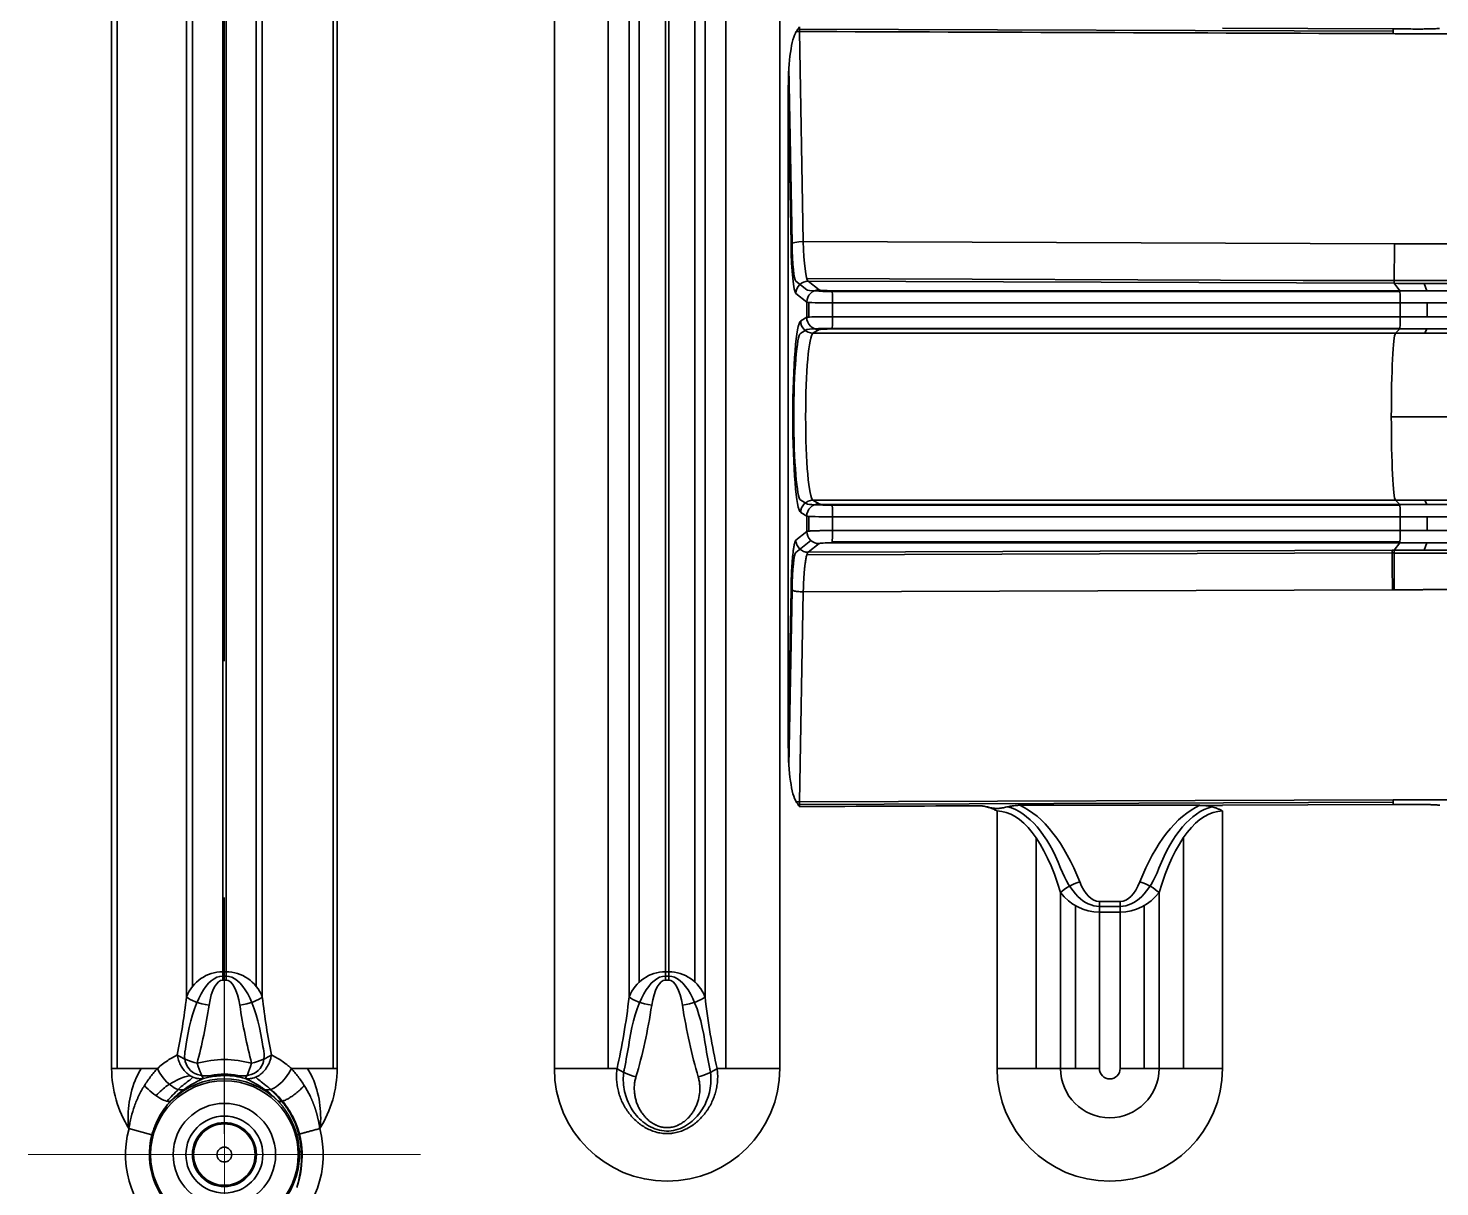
# Model space of a CAD drawing. Header units: millimetres. Extents: x -65 to 964, y 107 to 564.
# Drawn here: x 162.3 to 220, y 317.1 to 364.4 of the extents above; entities that cross this region are included whole.
import ezdxf

# ---------------------------------------------------------------- set-up
doc = ezdxf.new("R2010")
doc.units = ezdxf.units.MM
doc.linetypes.add('CENTER', pattern=[50.8, 31.75, -6.35, 6.35, -6.35])
doc.layers.add('1', color=7, linetype='Continuous', true_color=0xffffff)
doc.layers.add('10', color=7, linetype='Continuous', true_color=0xffffff)

msp = doc.modelspace()

# ---------------------------------------------------------------- linework, layer by layer
at = {"layer": '1', "color": 1, "linetype": 'CENTER', "ltscale": 1.52}
msp.add_line((170.301, 184.131), (170.301, 564.131), dxfattribs=at)
at = {"layer": '1', "color": 1, "linetype": 'CENTER', "lineweight": 18}
for p, q in [((170.301, 310.391), (170.301, 326.421)), ((162.286, 318.406), (178.316, 318.406))]:
    msp.add_line(p, q, dxfattribs=at)
at = {"layer": '10', "color": 7, "linetype": 'Continuous', "lineweight": 35}
for p, q in [((183.785, 402.797), (183.785, 321.924)), ((192.997, 321.924), (192.997, 402.797)), ((185.987, 321.924), (185.987, 400.562)), ((190.794, 400.562), (190.794, 321.924)), ((186.842, 324.856), (186.842, 397.378)), ((187.256, 325.457), (187.256, 396.93)), ((189.526, 396.93), (189.526, 325.457)), ((189.94, 397.378), (189.94, 324.856)), ((188.324, 396.615), (188.324, 325.879)), ((188.458, 325.879), (188.458, 396.615)), ((165.695, 321.924), (165.695, 387.247)), ((165.916, 387.097), (165.916, 321.924)), ((174.743, 387.135), (174.743, 321.924)), ((174.907, 387.247), (174.907, 321.924)), ((168.752, 379.458), (168.752, 324.856)), ((168.997, 379.438), (168.997, 325.276)), ((170.234, 325.879), (170.234, 379.395)), ((170.368, 379.395), (170.368, 325.879)), ((171.604, 325.276), (171.604, 379.438)), ((171.85, 379.458), (171.85, 324.856)), ((218.06, 364.306), (193.803, 364.395)), ((193.808, 364.298), (193.956, 355.714)), ((218.06, 364.404), (211.087, 364.429)), ((218.06, 364.404), (218.059, 364.21)), ((193.372, 362.837), (193.495, 355.648)), ((193.455, 355.617), (193.345, 362.014)), ((193.345, 335.098), (193.345, 362.014)), ((218.109, 355.625), (193.956, 355.714)), ((218.109, 355.625), (218.103, 354.008)), ((214.385, 354.129), (194.101, 354.203)), ((193.655, 354.097), (194.097, 353.743)), ((194.097, 353.241), (193.655, 353.595)), ((194.158, 354.096), (194.599, 353.742)), ((218.103, 354.008), (194.158, 354.096)), ((218.328, 353.708), (195.126, 353.708)), ((195.134, 353.675), (218.335, 353.675)), ((220.457, 354.13), (214.385, 354.129)), ((218.103, 354.008), (218.328, 353.708)), ((220.551, 353.708), (218.328, 353.708)), ((219.438, 353.708), (219.327, 354.005)), ((194.097, 353.241), (194.097, 352.619)), ((194.182, 352.628), (194.182, 353.229)), ((195.151, 352.645), (195.151, 353.207)), ((195.151, 353.207), (218.352, 353.207)), ((218.352, 353.207), (218.352, 352.645)), ((218.352, 353.207), (220.551, 353.207)), ((219.451, 352.645), (219.451, 353.207)), ((193.85, 352.471), (194.097, 352.619)), ((218.352, 352.645), (195.151, 352.645)), ((220.551, 352.645), (218.352, 352.645)), ((194.097, 352.117), (193.851, 351.969)), ((194.599, 352.117), (194.352, 351.969)), ((218.153, 351.969), (194.352, 351.969)), ((195.126, 352.143), (218.327, 352.143)), ((218.334, 352.168), (195.133, 352.168)), ((218.327, 352.143), (218.153, 351.969)), ((220.551, 351.969), (218.153, 351.969)), ((218.327, 352.143), (220.551, 352.143)), ((219.438, 352.143), (219.351, 351.969)), ((220.551, 348.556), (217.984, 348.556)), ((193.851, 345.144), (194.097, 344.996)), ((194.352, 345.144), (194.599, 344.995)), ((194.352, 345.144), (218.153, 345.144)), ((218.327, 344.97), (195.126, 344.97)), ((195.133, 344.945), (218.334, 344.945)), ((218.153, 345.144), (218.327, 344.97)), ((218.153, 345.144), (220.551, 345.144)), ((220.551, 344.97), (218.327, 344.97)), ((219.438, 344.97), (219.351, 345.144)), ((194.097, 344.494), (193.85, 344.642)), ((194.097, 344.494), (194.097, 343.872)), ((194.182, 343.884), (194.182, 344.485)), ((195.151, 343.906), (195.151, 344.468)), ((195.151, 344.468), (218.352, 344.468)), ((218.352, 344.468), (218.352, 343.906)), ((218.352, 344.468), (220.551, 344.468)), ((219.451, 343.906), (219.451, 344.468)), ((193.655, 343.518), (194.097, 343.872)), ((218.352, 343.906), (195.151, 343.906)), ((220.551, 343.906), (218.352, 343.906)), ((194.262, 343.502), (193.655, 343.015)), ((194.599, 343.371), (194.158, 343.017)), ((195.126, 343.405), (218.328, 343.405)), ((218.335, 343.438), (195.134, 343.438)), ((218.328, 343.405), (218.103, 343.104)), ((218.328, 343.405), (220.551, 343.405)), ((219.327, 343.108), (219.438, 343.405)), ((194.101, 342.909), (218.023, 342.997)), ((194.158, 343.017), (218.023, 343.104)), ((218.103, 343.104), (218.023, 343.104)), ((218.023, 342.997), (218.103, 342.997)), ((218.119, 342.984), (220.551, 342.983)), ((193.345, 335.098), (193.455, 341.496)), ((193.495, 341.465), (193.372, 334.276)), ((193.956, 341.399), (218.027, 341.487)), ((193.956, 341.399), (193.808, 332.814)), ((193.803, 332.718), (218.06, 332.807)), ((218.059, 332.903), (193.808, 332.814)), ((218.059, 332.903), (218.06, 332.706)), ((201.875, 321.924), (201.875, 332.447)), ((210.158, 332.677), (211.087, 332.677)), ((211.087, 332.447), (211.087, 321.924)), ((211.088, 332.684), (218.06, 332.709)), ((203.473, 321.924), (203.473, 331.351)), ((209.489, 331.351), (209.489, 321.924)), ((204.468, 321.924), (204.468, 329.111)), ((208.493, 329.111), (208.493, 321.924)), ((205.078, 328.577), (205.078, 321.924)), ((206.056, 328.754), (206.056, 328.315)), ((206.056, 328.754), (206.905, 328.754)), ((206.905, 328.546), (206.056, 328.546)), ((206.905, 328.315), (206.056, 328.315)), ((206.056, 328.315), (206.056, 321.924)), ((206.905, 328.754), (206.905, 328.315)), ((206.905, 321.924), (206.905, 328.315)), ((207.883, 321.924), (207.883, 328.577)), ((170.234, 325.879), (170.234, 325.537)), ((170.234, 325.879), (170.368, 325.879)), ((170.234, 325.702), (170.368, 325.702)), ((170.368, 325.537), (170.234, 325.537)), ((170.368, 325.879), (170.368, 325.537)), ((188.324, 325.879), (188.324, 325.537)), ((188.324, 325.879), (188.458, 325.879)), ((188.324, 325.702), (188.458, 325.702)), ((188.458, 325.537), (188.324, 325.537)), ((188.458, 325.879), (188.458, 325.537)), ((167.563, 321.924), (165.695, 321.924)), ((174.907, 321.924), (173.038, 321.924)), ((186.347, 321.924), (183.785, 321.924)), ((192.997, 321.924), (190.435, 321.924)), ((204.468, 321.924), (201.875, 321.924)), ((204.468, 321.924), (206.056, 321.924)), ((208.493, 321.924), (206.905, 321.924)), ((211.087, 321.924), (208.493, 321.924)), ((167.342, 319.214), (166.403, 319.47))]:
    msp.add_line(p, q, dxfattribs=at)
for radius in [3.015, 2.094, 1.572, 1.306, 1.256, 0.303]:
    msp.add_circle((170.301, 318.406), radius, dxfattribs=at)
for centre, radius, start, end in [((170.301, 321.924), 4.606, 180.00018, 212.19649), ((170.301, 321.924), 4.606, 327.80351, 359.99997), ((188.391, 321.924), 4.606, 180, 0), ((206.481, 321.924), 4.606, 180, 0), ((206.481, 321.924), 2.012, 180, 0), ((206.481, 321.924), 0.425, 180, 0), ((170.301, 318.406), 3.095, 45.10091, 134.89909), ((170.301, 318.406), 4.04, 164.74252, 15.25748), ((170.301, 318.406), 3.067, 164.74252, 15.25747)]:
    msp.add_arc(centre, radius, start, end, dxfattribs=at)
for centre, major_axis, ratio, start_param, end_param in [((193.849, 361.792), (-0.045, 2.603), 0.19303, 0.277875, 1.481853), ((193.808, 364.201), (0.502, 0.009), 0.19303, 1.566767, 1.848672), ((193.955, 355.617), (-0.502, -0.009), 0.19303, 4.708359, 6.194242), ((193.671, 356.101), (0, 2.513), 0.087488, 1.764764, 3.071553), ((193.667, 356.103), (0, 2.01), 0.087488, 1.799015, 3.074612), ((194.171, 356.101), (-0.002, 2.01), 0.109359, 1.76458, 3.071369), ((194.156, 353.595), (0.314, 0.392), 0.993771, 0.675244, 2.243606), ((195.098, 353.745), (-1.005, 0.004), 0.06983, 0.092684, 1.606679), ((194.598, 353.241), (-0.314, -0.392), 0.993771, 3.816836, 5.385198), ((195.1, 353.743), (-0.502, 0.002), 0.06983, 0.087523, 1.623413), ((195.124, 353.207), (0, 0.503), 0.052336, 4.712389, 6.213372), ((218.326, 353.207), (0, -0.503), 0.052336, 1.570796, 3.071779), ((195.098, 353.242), (-1.005, 0.002), 0.034915, 0.08733, 1.62322), ((193.868, 348.556), (0, 3.92), 0.087209, 0.05236, 3.089233), ((194.35, 352.471), (-0.259, 0.431), 0.994831, 1.031967, 2.600937), ((195.098, 352.618), (1.005, 0.001), 0.026168, 1.518401, 3.05429), ((194.598, 352.619), (0.259, -0.431), 0.994831, 4.17356, 5.74253), ((195.124, 352.645), (0, 0.502), 0.052336, 3.193953, 4.712389), ((218.326, 352.645), (0, -0.502), 0.052336, 0.05236, 1.570796), ((193.866, 348.556), (0, 3.417), 0.087209, 0.050076, 3.091516), ((194.368, 348.556), (0, 3.417), 0.092337, 0.05236, 3.089233), ((195.098, 352.115), (1.005, 0.003), 0.052336, 1.536224, 3.048819), ((195.1, 352.116), (0.502, 0.001), 0.052336, 1.518293, 3.054182), ((218.163, 348.556), (0, 3.417), 0.052336, 0.05236, 3.089233), ((194.35, 344.642), (0.259, 0.431), 0.994831, 0.540656, 2.109626), ((194.598, 344.494), (-0.259, -0.431), 0.994831, 3.682248, 5.251218), ((195.098, 344.998), (-1.005, 0.003), 0.052336, 0.092774, 1.605369), ((195.1, 344.996), (-0.502, 0.001), 0.052336, 0.08741, 1.6233), ((195.124, 344.468), (0, 0.502), 0.052336, 4.712389, 6.230825), ((218.326, 344.468), (0, -0.502), 0.052336, 1.570796, 3.089233), ((195.098, 344.495), (-1.005, 0.001), 0.026168, 0.087302, 1.623192), ((194.598, 343.872), (0.314, -0.392), 0.993771, 4.03958, 5.607942), ((218.326, 343.906), (0, -0.503), 0.052336, 0.069813, 1.570796), ((193.667, 341.01), (0, 2.01), 0.087488, 0.066981, 1.342572), ((218.03, 341.099), (0.007, -2.01), 0.000636, 3.211138, 4.518099), ((218.11, 341.099), (0.007, -2.01), 0.000636, 3.21157, 4.518101), ((193.849, 335.321), (0.045, 2.603), 0.19303, 1.65974, 2.863719), ((193.808, 332.911), (-0.502, 0.009), 0.19303, 1.292922, 1.574826), ((201.875, 323.596), (0, 8.85), 0.37474, 5.385112, 6.283185), ((201.875, 325.878), (0, 6.8), 0.487733, 5.38361, 6.151982), ((772.46, 334.738), (626.442, 1.852), 0.001442, 3.570656, 3.598061), ((201.875, 324.035), (0, 8.85), 0.487733, 5.385112, 6.066544), ((211.087, 324.035), (0, 8.85), 0.487733, 0.216968, 0.898073), ((211.087, 325.878), (0, 6.8), 0.487733, 0.132278, 0.900066), ((211.087, 323.596), (0, 8.85), 0.37474, 0, 0.898073), ((206.056, 332.708), (0, 4.162), 0.487733, 2.245974, 3.141593), ((206.905, 332.708), (0, 4.162), 0.487733, 3.141593, 4.036411), ((205.251, 329.111), (0.932, 0.362), 0.413857, 1.411347, 2.387692), ((206.056, 330.865), (0, 2.112), 0.487733, 2.243519, 3.141593), ((206.905, 330.865), (0, 2.112), 0.487733, 3.141593, 4.039666), ((207.711, 329.111), (-0.932, 0.362), 0.413857, 3.895494, 4.871838), ((206.056, 330.427), (0, 2.112), 0.961259, 2.243519, 3.141593), ((206.905, 330.427), (0, 2.112), 0.961259, 3.141593, 4.039666), ((170.234, 324.208), (0, 1.67), 0.962605, 0, 1.172601), ((170.234, 321.284), (0, 4.418), 0.36397, 0, 1.169303), ((170.234, 323.866), (0, 1.67), 0.36397, 0, 1.172601), ((170.368, 324.208), (0, 1.67), 0.962605, 5.110584, 6.283185), ((170.368, 321.284), (0, 4.418), 0.36397, 5.113846, 6.283185), ((170.368, 323.866), (0, 1.67), 0.36397, 5.110584, 6.283185), ((188.324, 324.208), (0, 1.67), 0.962605, 0, 1.172601), ((188.324, 321.284), (0, 4.418), 0.36397, 0, 1.169303), ((188.324, 323.866), (0, 1.67), 0.36397, 0, 1.172601), ((188.458, 324.208), (0, 1.67), 0.962605, 5.110584, 6.283185), ((188.458, 321.284), (0, 4.418), 0.36397, 5.113846, 6.283185), ((188.458, 323.866), (0, 1.67), 0.36397, 5.110584, 6.283185), ((165.695, 329.455), (0, 11.859), 0.27965, 4.083817, 4.314194), ((169.673, 324.856), (-0.988, 0.151), 0.338534, 0.424744, 1.622583), ((170.928, 324.856), (0.988, 0.151), 0.338534, 4.660602, 5.858442), ((174.907, 329.455), (0, 11.859), 0.27965, 1.968991, 2.199368), ((183.785, 329.455), (0, 11.859), 0.27965, 4.024389, 4.314194), ((187.763, 324.856), (0.988, -0.151), 0.338534, 3.566336, 4.764176), ((189.018, 324.856), (0.988, 0.151), 0.338534, 4.660602, 5.858442), ((192.997, 329.455), (0, 11.859), 0.27965, 1.968991, 2.258796), ((165.695, 329.113), (0, 11.859), 0.36397, 4.083817, 4.314194), ((174.907, 329.113), (0, 11.859), 0.36397, 1.968991, 2.199368), ((183.785, 329.113), (0, 11.859), 0.36397, 4.024389, 4.314194), ((192.997, 329.113), (0, 11.859), 0.36397, 1.968991, 2.258796), ((165.695, 326.531), (0, 9.112), 0.36397, 4.269627, 4.315793), ((174.907, 326.531), (0, 9.112), 0.36397, 1.96741, 2.013499), ((183.785, 326.531), (0, 9.112), 0.36397, 4.180881, 4.315793), ((192.997, 326.531), (0, 9.112), 0.36397, 1.96741, 2.10187), ((169.186, 322.481), (0.967, -0.256), 0.331915, 3.814583, 4.799983), ((171.415, 322.481), (-0.967, -0.256), 0.331915, 1.483203, 2.468602), ((168.13, 321.924), (0.569, -0.828), 0.490008, 4.387522, 6.183036), ((170.301, 318.195), (0, 4.093), 0.999493, 6.008748, 6.557623), ((169.192, 322.477), (-0.271, 0.963), 0.098207, 1.906262, 3.053901), ((171.409, 322.477), (0.271, 0.963), 0.098207, 3.229284, 4.376924), ((172.472, 321.924), (-0.569, -0.828), 0.490008, 0.100149, 1.895663), ((187.119, 321.924), (0.958, -0.287), 0.329256, 3.879162, 4.810578), ((189.662, 321.924), (-0.958, -0.287), 0.329256, 1.472608, 2.404023), ((170.301, 318.508), (0, 3.182), 0.999493, 6.110121, 6.456415), ((167.409, 321.308), (0.73, -0.69), 0.321965, 4.493972, 6.190997)]:
    msp.add_ellipse(centre, major_axis=major_axis, ratio=ratio, start_param=start_param, end_param=end_param, dxfattribs=at)
for points, knots in [([(193.8, 364.485), (193.8, 364.485), (193.8, 364.485), (193.792, 364.474), (193.757, 364.424), (193.713, 364.36), (193.683, 364.315), (193.668, 364.292)], [0, 0, 0, 0, 0.000002, 0.000002, 0.333334, 0.666667, 1, 1, 1, 1]), ([(193.8, 364.485), (193.8, 364.481), (193.8, 364.472), (193.801, 364.458), (193.801, 364.443), (193.802, 364.427), (193.802, 364.41), (193.804, 364.387), (193.805, 364.362), (193.806, 364.336), (193.807, 364.315), (193.808, 364.304), (193.808, 364.298)], [0, 0, 0, 0, 0.067418, 0.141179, 0.221293, 0.307766, 0.400604, 0.499812, 0.667596, 0.806887, 0.917686, 1, 1, 1, 1]), ([(219.959, 364.42), (219.921, 364.419), (219.848, 364.416), (219.745, 364.412), (219.652, 364.409), (219.57, 364.406), (219.444, 364.402), (219.263, 364.4), (219.075, 364.399), (218.912, 364.4), (218.792, 364.401), (218.663, 364.402), (218.502, 364.403), (218.332, 364.403), (218.171, 364.404), (218.09, 364.404), (218.06, 364.404)], [0, 0, 0, 0, 0.060232, 0.114801, 0.163707, 0.206952, 0.244534, 0.361756, 0.493311, 0.541869, 0.619088, 0.68325, 0.74547, 0.872412, 0.952377, 1, 1, 1, 1]), ([(195.151, 343.906), (195.145, 343.906), (195.135, 343.906), (195.119, 343.906), (195.103, 343.906), (195.087, 343.906), (195.071, 343.906), (195.054, 343.906), (195.038, 343.906), (195.022, 343.906), (195.006, 343.906), (194.99, 343.906), (194.974, 343.906), (194.957, 343.906), (194.941, 343.905), (194.925, 343.905), (194.909, 343.905), (194.892, 343.905), (194.876, 343.905), (194.86, 343.905), (194.844, 343.905), (194.828, 343.904), (194.812, 343.904), (194.796, 343.904), (194.78, 343.904), (194.764, 343.904), (194.748, 343.903), (194.732, 343.903), (194.717, 343.903), (194.701, 343.903), (194.686, 343.902), (194.67, 343.902), (194.655, 343.902), (194.64, 343.901), (194.624, 343.901), (194.609, 343.901), (194.594, 343.901), (194.579, 343.9), (194.565, 343.9), (194.55, 343.899), (194.536, 343.899), (194.521, 343.899), (194.507, 343.898), (194.493, 343.898), (194.479, 343.898), (194.466, 343.897), (194.452, 343.897), (194.439, 343.896), (194.426, 343.896), (194.413, 343.895), (194.4, 343.895), (194.387, 343.895), (194.374, 343.894), (194.361, 343.894), (194.347, 343.893), (194.334, 343.893), (194.321, 343.892), (194.308, 343.891), (194.296, 343.891), (194.283, 343.89), (194.27, 343.89), (194.258, 343.889), (194.246, 343.888), (194.234, 343.887), (194.222, 343.887), (194.211, 343.886), (194.2, 343.885), (194.189, 343.884), (194.178, 343.884), (194.169, 343.883), (194.159, 343.882), (194.15, 343.881), (194.142, 343.88), (194.134, 343.879), (194.126, 343.878), (194.12, 343.877), (194.114, 343.876), (194.108, 343.875), (194.104, 343.874), (194.1, 343.873), (194.098, 343.873), (194.097, 343.872)], [0, 0, 0, 0, 0.010339, 0.020701, 0.031087, 0.041497, 0.05193, 0.062387, 0.072868, 0.083372, 0.0939, 0.104451, 0.115027, 0.125626, 0.136249, 0.146895, 0.157565, 0.168259, 0.178976, 0.189717, 0.200481, 0.211269, 0.22208, 0.232915, 0.243773, 0.254655, 0.265561, 0.27649, 0.287443, 0.298419, 0.309419, 0.320442, 0.331489, 0.342559, 0.353653, 0.36477, 0.375911, 0.387074, 0.398262, 0.409472, 0.420707, 0.431964, 0.443245, 0.45455, 0.465878, 0.47723, 0.488605, 0.500003, 0.511116, 0.522482, 0.5341, 0.545971, 0.558094, 0.570469, 0.583098, 0.595978, 0.609111, 0.622496, 0.636133, 0.650023, 0.664165, 0.67856, 0.693206, 0.708105, 0.723256, 0.73866, 0.754315, 0.770223, 0.786383, 0.802796, 0.819461, 0.836378, 0.853548, 0.87097, 0.888645, 0.906572, 0.924752, 0.943185, 0.96187, 0.980808, 1, 1, 1, 1]), ([(193.655, 343.518), (193.655, 343.517), (193.653, 343.516), (193.651, 343.514), (193.649, 343.512), (193.646, 343.509), (193.644, 343.506), (193.642, 343.503), (193.64, 343.499), (193.637, 343.495), (193.635, 343.491), (193.633, 343.487), (193.631, 343.483), (193.629, 343.478), (193.626, 343.473), (193.624, 343.468), (193.622, 343.462), (193.62, 343.457), (193.618, 343.451), (193.615, 343.443), (193.61, 343.429), (193.603, 343.403), (193.591, 343.356), (193.579, 343.297), (193.568, 343.232), (193.558, 343.169), (193.547, 343.092), (193.536, 342.999), (193.525, 342.9), (193.513, 342.764), (193.502, 342.633), (193.493, 342.5), (193.488, 342.413), (193.483, 342.33), (193.478, 342.219), (193.471, 342.082), (193.466, 341.928), (193.463, 341.831), (193.461, 341.788)], [0, 0, 0, 0, 0.008637, 0.017274, 0.025911, 0.034548, 0.043186, 0.051824, 0.060462, 0.069101, 0.07774, 0.086379, 0.095019, 0.103659, 0.1123, 0.120942, 0.129584, 0.138226, 0.146869, 0.155513, 0.169177, 0.199772, 0.247294, 0.311742, 0.349783, 0.393051, 0.441547, 0.495275, 0.554245, 0.598386, 0.694139, 0.731838, 0.767251, 0.800379, 0.831226, 0.897433, 0.954432, 1, 1, 1, 1]), ([(193.655, 343.518), (193.655, 343.485), (193.659, 343.453), (193.672, 343.388), (193.682, 343.357), (193.707, 343.296), (193.723, 343.267), (193.759, 343.213), (193.78, 343.187), (193.827, 343.141), (193.852, 343.12), (193.907, 343.083), (193.936, 343.068), (193.997, 343.043), (194.028, 343.033), (194.092, 343.02), (194.125, 343.017), (194.158, 343.017)], [0, 0, 0, 0, 0.125, 0.125, 0.25, 0.25, 0.375, 0.375, 0.5, 0.5, 0.625, 0.625, 0.75, 0.75, 0.875, 0.875, 1, 1, 1, 1]), ([(194.158, 343.017), (194.157, 343.016), (194.155, 343.015), (194.153, 343.013), (194.151, 343.012), (194.149, 343.009), (194.147, 343.007), (194.144, 343.005), (194.142, 343.002), (194.14, 342.999), (194.138, 342.996), (194.136, 342.993), (194.134, 342.99), (194.132, 342.987), (194.13, 342.983), (194.128, 342.98), (194.126, 342.976), (194.125, 342.972), (194.123, 342.968), (194.121, 342.964), (194.119, 342.96), (194.117, 342.956), (194.116, 342.952), (194.114, 342.948), (194.112, 342.944), (194.111, 342.939), (194.109, 342.935), (194.108, 342.93), (194.106, 342.926), (194.104, 342.921), (194.103, 342.917), (194.101, 342.912), (194.1, 342.908), (194.099, 342.903), (194.097, 342.898), (194.096, 342.894), (194.094, 342.889), (194.093, 342.884), (194.092, 342.88), (194.091, 342.875), (194.089, 342.871), (194.083, 342.845), (194.071, 342.795), (194.055, 342.71), (194.04, 342.619), (194.03, 342.543), (194.023, 342.487), (194.019, 342.454), (194.016, 342.42), (194.012, 342.386), (194.008, 342.35), (194.005, 342.315), (194.002, 342.279), (193.999, 342.242), (193.995, 342.205), (193.992, 342.167), (193.99, 342.129), (193.987, 342.09), (193.984, 342.051), (193.982, 342.012), (193.979, 341.972), (193.977, 341.932), (193.975, 341.892), (193.972, 341.852), (193.97, 341.811), (193.968, 341.771), (193.967, 341.73), (193.965, 341.689), (193.963, 341.647), (193.962, 341.606), (193.96, 341.565), (193.959, 341.523), (193.958, 341.482), (193.957, 341.44), (193.956, 341.413), (193.956, 341.399)], [0, 0, 0, 0, 0.007958, 0.015828, 0.023611, 0.031306, 0.038914, 0.046434, 0.053867, 0.061212, 0.06847, 0.07564, 0.082723, 0.089718, 0.096625, 0.103446, 0.110178, 0.116823, 0.123381, 0.129851, 0.136233, 0.142528, 0.148736, 0.154856, 0.160888, 0.166833, 0.17269, 0.17846, 0.184143, 0.189738, 0.195245, 0.200665, 0.205997, 0.211242, 0.216399, 0.221469, 0.226451, 0.231346, 0.236153, 0.240873, 0.245505, 0.25005, 0.317196, 0.381253, 0.44222, 0.5001, 0.518546, 0.536904, 0.555176, 0.573361, 0.591459, 0.609471, 0.627396, 0.645235, 0.662987, 0.680653, 0.698233, 0.715726, 0.733134, 0.750455, 0.76769, 0.78484, 0.801904, 0.818882, 0.835774, 0.85258, 0.869301, 0.885937, 0.902487, 0.918952, 0.935332, 0.951626, 0.967836, 0.98396, 1, 1, 1, 1]), ([(193.461, 341.788), (193.461, 341.786), (193.46, 341.747), (193.459, 341.681), (193.457, 341.596), (193.456, 341.537), (193.455, 341.507), (193.455, 341.496)], [0, 0, 0, 0, 0.021915, 0.403368, 0.693568, 0.892464, 1, 1, 1, 1]), ([(193.455, 341.496), (193.456, 341.494), (193.461, 341.485), (193.475, 341.475), (193.491, 341.467), (193.492, 341.466)], [0, 0, 0, 0, 0.17004, 0.901862, 1, 1, 1, 1]), ([(193.492, 341.466), (193.505, 341.46), (193.538, 341.448), (193.599, 341.433), (193.676, 341.419), (193.774, 341.408), (193.871, 341.401), (193.933, 341.399), (193.956, 341.399)], [0, 0, 0, 0, 0.158916, 0.342444, 0.525971, 0.709498, 0.893026, 1, 1, 1, 1]), ([(193.798, 332.627), (193.797, 332.629), (193.796, 332.631), (193.794, 332.635), (193.79, 332.641), (193.786, 332.647), (193.777, 332.659), (193.772, 332.667), (193.755, 332.691), (193.744, 332.707), (193.711, 332.756), (193.69, 332.788), (193.668, 332.82)], [0, 0, 0, 0, 0.03125, 0.03125, 0.0625, 0.125, 0.125, 0.25, 0.25, 0.5, 0.5, 1, 1, 1, 1]), ([(193.808, 332.814), (193.808, 332.81), (193.808, 332.801), (193.807, 332.786), (193.806, 332.768), (193.805, 332.746), (193.803, 332.721), (193.802, 332.695), (193.801, 332.67), (193.8, 332.648), (193.8, 332.634), (193.8, 332.627)], [0, 0, 0, 0, 0.063538, 0.145318, 0.245344, 0.363619, 0.500143, 0.64655, 0.778648, 0.896457, 1, 1, 1, 1]), ([(201.297, 332.648), (201.328, 332.642), (201.358, 332.636), (201.419, 332.624), (201.45, 332.617), (201.511, 332.603), (201.541, 332.596), (201.602, 332.582), (201.633, 332.576), (201.694, 332.564), (201.724, 332.559), (201.786, 332.552), (201.817, 332.549), (201.879, 332.548), (201.91, 332.548), (201.973, 332.553), (202.004, 332.557), (202.067, 332.567), (202.099, 332.573), (202.162, 332.586), (202.194, 332.593), (202.257, 332.608), (202.289, 332.615), (202.352, 332.629), (202.384, 332.635), (202.479, 332.653), (202.543, 332.662), (202.672, 332.675), (202.737, 332.678), (202.802, 332.678)], [0, 0, 0, 0, 0.0625, 0.0625, 0.125, 0.125, 0.1875, 0.1875, 0.25, 0.25, 0.3125, 0.3125, 0.375, 0.375, 0.4375, 0.4375, 0.5, 0.5, 0.5625, 0.5625, 0.625, 0.625, 0.6875, 0.6875, 0.75, 0.75, 0.875, 0.875, 1, 1, 1, 1]), ([(201.875, 332.447), (201.872, 332.448), (201.869, 332.45), (201.863, 332.453), (201.86, 332.454), (201.852, 332.459), (201.835, 332.468), (201.794, 332.488), (201.713, 332.527), (201.642, 332.555), (201.497, 332.605), (201.398, 332.63), (201.297, 332.648)], [0, 0, 0, 0, 0.015625, 0.015625, 0.03125, 0.03125, 0.0625, 0.125, 0.25, 0.5, 0.5, 1, 1, 1, 1]), ([(211.087, 332.677), (210.953, 332.677), (210.82, 332.677), (210.599, 332.677), (210.51, 332.677), (210.334, 332.677), (210.246, 332.677), (210.158, 332.677)], [0, 0, 0, 0, 0.430506, 0.430506, 0.715253, 0.715253, 1, 1, 1, 1]), ([(210.158, 332.677), (210.239, 332.677), (210.319, 332.673), (210.478, 332.654), (210.557, 332.64), (210.674, 332.612), (210.732, 332.596), (210.79, 332.577), (210.828, 332.563), (210.847, 332.556), (210.904, 332.534), (210.96, 332.511), (211.024, 332.48), (211.056, 332.463), (211.069, 332.456), (211.078, 332.451), (211.082, 332.449), (211.087, 332.447)], [0, 0, 0, 0, 0.25, 0.25, 0.5, 0.5, 0.625, 0.6875, 0.6875, 0.75, 0.75, 0.875, 0.9375, 0.96875, 0.984375, 0.984375, 1, 1, 1, 1]), ([(218.06, 332.706), (218.073, 332.706), (218.103, 332.707), (218.151, 332.708), (218.208, 332.708), (218.273, 332.709), (218.347, 332.71), (218.429, 332.71), (218.52, 332.711), (218.606, 332.711), (218.693, 332.711), (218.785, 332.712), (218.904, 332.713), (219.032, 332.714), (219.19, 332.714), (219.364, 332.712), (219.531, 332.707), (219.675, 332.701), (219.808, 332.694), (219.908, 332.689), (219.964, 332.686)], [0, 0, 0, 0, 0.021057, 0.04652, 0.076389, 0.110663, 0.149343, 0.19243, 0.239922, 0.291821, 0.329038, 0.377071, 0.43592, 0.516756, 0.578787, 0.684483, 0.790726, 0.842147, 0.911905, 1, 1, 1, 1]), ([(168.377, 322.481), (168.347, 322.466), (168.316, 322.449), (168.269, 322.424), (168.253, 322.415), (168.221, 322.396), (168.139, 322.35), (168.055, 322.297), (167.848, 322.16), (167.706, 322.052), (167.563, 321.924)], [0, 0, 0, 0, 0.125, 0.125, 0.1875, 0.1875, 0.25, 0.5, 0.5, 1, 1, 1, 1]), ([(169.454, 321.516), (169.397, 321.504), (169.339, 321.5), (169.251, 321.506), (169.222, 321.51), (169.178, 321.518), (169.163, 321.521), (169.133, 321.529), (169.118, 321.533), (169.044, 321.557), (168.985, 321.583), (168.9, 321.632), (168.873, 321.651), (168.818, 321.69), (168.792, 321.711), (168.754, 321.746), (168.741, 321.758), (168.716, 321.782), (168.68, 321.82), (168.646, 321.86), (168.603, 321.916), (168.582, 321.946), (168.543, 322.006), (168.525, 322.038), (168.492, 322.102), (168.476, 322.135), (168.448, 322.202), (168.423, 322.27), (168.404, 322.34), (168.388, 322.41), (168.382, 322.446), (168.377, 322.481)], [0, 0, 0, 0, 0.125, 0.125, 0.1875, 0.1875, 0.21875, 0.21875, 0.25, 0.25, 0.375, 0.375, 0.4375, 0.4375, 0.5, 0.5, 0.53125, 0.53125, 0.5625, 0.625, 0.625, 0.6875, 0.6875, 0.75, 0.75, 0.8125, 0.8125, 0.875, 0.9375, 0.9375, 1, 1, 1, 1]), ([(169.753, 321.642), (169.605, 321.617), (169.455, 321.617), (169.164, 321.68), (169.025, 321.746), (168.811, 321.943), (168.738, 322.074), (168.669, 322.346), (168.668, 322.488), (168.691, 322.627)], [0, 0, 0, 0, 0.248745, 0.248745, 0.50038, 0.50038, 0.752014, 0.752014, 1, 1, 1, 1]), ([(171.91, 322.627), (171.933, 322.489), (171.933, 322.348), (171.864, 322.075), (171.793, 321.945), (171.579, 321.747), (171.438, 321.68), (171.147, 321.617), (170.996, 321.617), (170.848, 321.642)], [0, 0, 0, 0, 0.248127, 0.248127, 0.499616, 0.499616, 0.751104, 0.751104, 1, 1, 1, 1]), ([(172.224, 322.481), (172.215, 322.41), (172.199, 322.34), (172.171, 322.254), (172.165, 322.237), (172.153, 322.203), (172.146, 322.186), (172.125, 322.136), (172.11, 322.103), (172.085, 322.055), (172.076, 322.039), (172.058, 322.008), (172.049, 321.992), (172.02, 321.947), (171.979, 321.888), (171.934, 321.834), (171.898, 321.796), (171.886, 321.783), (171.862, 321.759), (171.824, 321.723), (171.785, 321.691), (171.744, 321.662), (171.73, 321.652), (171.702, 321.634), (171.688, 321.625), (171.646, 321.6), (171.617, 321.585), (171.574, 321.566), (171.559, 321.56), (171.53, 321.548), (171.515, 321.543), (171.441, 321.52), (171.382, 321.508), (171.308, 321.503), (171.293, 321.503), (171.263, 321.503), (171.249, 321.503), (171.205, 321.506), (171.176, 321.51), (171.148, 321.516)], [0, 0, 0, 0, 0.125, 0.125, 0.15625, 0.15625, 0.1875, 0.1875, 0.25, 0.25, 0.28125, 0.28125, 0.3125, 0.3125, 0.375, 0.4375, 0.4375, 0.46875, 0.46875, 0.5, 0.5625, 0.5625, 0.59375, 0.59375, 0.625, 0.625, 0.6875, 0.6875, 0.71875, 0.71875, 0.75, 0.75, 0.875, 0.875, 0.90625, 0.90625, 0.9375, 0.9375, 1, 1, 1, 1]), ([(173.038, 321.924), (173.002, 321.956), (172.967, 321.987), (172.895, 322.046), (172.789, 322.131), (172.684, 322.206), (172.546, 322.298), (172.479, 322.339), (172.397, 322.387), (172.38, 322.397), (172.348, 322.415), (172.332, 322.424), (172.285, 322.45), (172.254, 322.466), (172.224, 322.481)], [0, 0, 0, 0, 0.125, 0.125, 0.25, 0.5, 0.5, 0.75, 0.75, 0.8125, 0.8125, 0.875, 0.875, 1, 1, 1, 1]), ([(166.897, 321.924), (166.824, 321.802), (166.759, 321.676), (166.561, 321.229), (166.464, 320.886), (166.386, 320.371), (166.371, 320.198), (166.362, 319.851), (166.368, 319.674), (166.383, 319.501)], [0, 0, 0, 0, 0.168974, 0.168974, 0.584487, 0.584487, 0.792243, 0.792243, 1, 1, 1, 1]), ([(167.563, 321.924), (167.469, 321.817), (167.377, 321.707), (167.2, 321.475), (167.115, 321.355), (167.034, 321.228)], [0, 0, 0, 0, 0.5, 0.5, 1, 1, 1, 1]), ([(169.186, 322.139), (169.186, 322.139), (169.186, 322.138), (169.186, 322.136), (169.187, 322.136), (169.188, 322.135), (169.189, 322.134), (169.19, 322.134), (169.191, 322.135), (169.192, 322.135)], [0, 0, 0, 0, 0.25, 0.25, 0.5, 0.5, 0.75, 0.75, 1, 1, 1, 1]), ([(171.409, 322.135), (171.41, 322.135), (171.411, 322.134), (171.413, 322.134), (171.413, 322.135), (171.415, 322.136), (171.415, 322.136), (171.416, 322.138), (171.416, 322.139), (171.415, 322.139)], [0, 0, 0, 0, 0.25, 0.25, 0.5, 0.5, 0.75, 0.75, 1, 1, 1, 1]), ([(173.567, 321.228), (173.487, 321.355), (173.401, 321.475), (173.224, 321.707), (173.132, 321.817), (173.038, 321.924)], [0, 0, 0, 0, 0.5, 0.5, 1, 1, 1, 1]), ([(174.218, 319.501), (174.234, 319.674), (174.24, 319.851), (174.23, 320.198), (174.215, 320.371), (174.137, 320.886), (174.04, 321.229), (173.842, 321.676), (173.777, 321.802), (173.704, 321.924)], [0, 0, 0, 0, 0.207757, 0.207757, 0.415513, 0.415513, 0.831026, 0.831026, 1, 1, 1, 1]), ([(190.435, 321.924), (190.446, 321.846), (190.453, 321.768), (190.459, 321.612), (190.458, 321.457), (190.442, 321.303), (190.424, 321.187), (190.417, 321.149), (190.401, 321.072), (190.392, 321.034), (190.363, 320.92), (190.317, 320.771), (190.258, 320.628), (190.192, 320.487), (190.156, 320.418), (190.096, 320.317), (190.075, 320.283), (190.033, 320.218), (190.01, 320.186), (189.942, 320.091), (189.893, 320.03), (189.79, 319.914), (189.736, 319.858), (189.65, 319.778), (189.606, 319.739), (189.561, 319.702), (189.53, 319.677), (189.514, 319.665), (189.435, 319.606), (189.369, 319.562), (189.233, 319.482), (189.163, 319.445), (189.054, 319.397), (189.017, 319.383), (188.942, 319.355), (188.904, 319.343), (188.79, 319.31), (188.712, 319.292), (188.613, 319.278), (188.593, 319.275), (188.553, 319.271), (188.493, 319.265), (188.434, 319.263), (188.314, 319.263), (188.235, 319.269), (188.116, 319.286), (188.076, 319.293), (187.998, 319.309), (187.921, 319.329), (187.846, 319.353), (187.771, 319.38), (187.733, 319.395), (187.624, 319.443), (187.554, 319.479), (187.418, 319.558), (187.352, 319.602), (187.257, 319.673), (187.226, 319.697), (187.165, 319.748), (187.136, 319.774), (187.049, 319.854), (186.995, 319.909), (186.891, 320.026), (186.842, 320.087), (186.773, 320.182), (186.751, 320.215), (186.708, 320.28), (186.687, 320.313), (186.628, 320.414), (186.555, 320.552), (186.495, 320.695), (186.455, 320.806), (186.443, 320.843), (186.426, 320.899), (186.42, 320.918), (186.409, 320.956), (186.384, 321.05), (186.349, 321.222), (186.332, 321.376), (186.323, 321.531), (186.322, 321.61), (186.327, 321.728), (186.329, 321.767), (186.336, 321.846), (186.341, 321.885), (186.347, 321.924)], [0, 0, 0, 0, 0.03125, 0.03125, 0.0625, 0.09375, 0.09375, 0.109375, 0.109375, 0.125, 0.125, 0.15625, 0.1875, 0.1875, 0.21875, 0.21875, 0.234375, 0.234375, 0.25, 0.25, 0.28125, 0.28125, 0.3125, 0.3125, 0.328125, 0.335937, 0.335937, 0.34375, 0.34375, 0.375, 0.375, 0.40625, 0.40625, 0.421875, 0.421875, 0.4375, 0.4375, 0.46875, 0.46875, 0.476562, 0.476562, 0.484375, 0.5, 0.5, 0.53125, 0.53125, 0.546875, 0.546875, 0.5625, 0.578125, 0.578125, 0.59375, 0.59375, 0.625, 0.625, 0.65625, 0.65625, 0.671875, 0.671875, 0.6875, 0.6875, 0.71875, 0.71875, 0.75, 0.75, 0.765625, 0.765625, 0.78125, 0.78125, 0.8125, 0.84375, 0.84375, 0.859375, 0.859375, 0.867188, 0.867188, 0.875, 0.90625, 0.9375, 0.9375, 0.96875, 0.96875, 0.984375, 0.984375, 1, 1, 1, 1]), ([(190.137, 321.916), (190.142, 321.894), (190.146, 321.873), (190.234, 321.371), (190.153, 320.87), (189.814, 320.211), (189.669, 320.012), (189.395, 319.753), (189.295, 319.675), (189.081, 319.54), (188.964, 319.484), (188.722, 319.402), (188.593, 319.376), (188.335, 319.363), (188.207, 319.374), (187.826, 319.461), (187.596, 319.586), (187.306, 319.824), (187.216, 319.913), (187.055, 320.103), (186.984, 320.203), (186.797, 320.519), (186.706, 320.751), (186.601, 321.223), (186.586, 321.469), (186.619, 321.777), (186.629, 321.845), (186.643, 321.913)], [0, 0, 0, 0, 0.009629, 0.009629, 0.22294, 0.22294, 0.329595, 0.329595, 0.382923, 0.382923, 0.436251, 0.436251, 0.489579, 0.489579, 0.542906, 0.542906, 0.649562, 0.649562, 0.70289, 0.70289, 0.756217, 0.756217, 0.862873, 0.862873, 0.969528, 0.969528, 1, 1, 1, 1]), ([(167.503, 320.814), (167.659, 320.98), (167.818, 321.116), (167.999, 321.244), (168.025, 321.262), (168.05, 321.279)], [0, 0, 0, 0, 0.859223, 0.859223, 1, 1, 1, 1]), ([(168.057, 321.273), (168.126, 321.32), (168.194, 321.361), (168.388, 321.469), (168.506, 321.52), (168.71, 321.592), (168.794, 321.613), (168.877, 321.625), (168.894, 321.626), (168.91, 321.627)], [0, 0, 0, 0, 0.180732, 0.180732, 0.538264, 0.538264, 0.895795, 0.895795, 1, 1, 1, 1]), ([(169.007, 321.575), (169.005, 321.571), (169.002, 321.566), (168.981, 321.533), (168.943, 321.498), (168.828, 321.405), (168.751, 321.348), (168.584, 321.22), (168.499, 321.152), (168.406, 321.071)], [0, 0, 0, 0, 0.059826, 0.059826, 0.391036, 0.391036, 0.722246, 0.722246, 1, 1, 1, 1]), ([(169.454, 321.516), (169.427, 321.504), (169.398, 321.491), (169.34, 321.465), (169.31, 321.451), (169.218, 321.407), (169.154, 321.374), (169.02, 321.303), (168.95, 321.263), (168.806, 321.175), (168.732, 321.126), (168.655, 321.072)], [0, 0, 0, 0, 0.125, 0.125, 0.25, 0.25, 0.5, 0.5, 0.75, 0.75, 1, 1, 1, 1]), ([(171.148, 321.516), (171.01, 321.555), (170.87, 321.584), (170.589, 321.624), (170.446, 321.634), (170.267, 321.634), (170.231, 321.633), (170.159, 321.631), (170.051, 321.625), (169.944, 321.614), (169.731, 321.584), (169.592, 321.555), (169.454, 321.516)], [0, 0, 0, 0, 0.25, 0.25, 0.5, 0.5, 0.5625, 0.5625, 0.625, 0.75, 0.75, 1, 1, 1, 1]), ([(171.946, 321.072), (171.908, 321.099), (171.87, 321.125), (171.795, 321.174), (171.759, 321.197), (171.65, 321.263), (171.581, 321.303), (171.447, 321.375), (171.383, 321.407), (171.291, 321.451), (171.261, 321.465), (171.203, 321.491), (171.175, 321.504), (171.148, 321.516)], [0, 0, 0, 0, 0.125, 0.125, 0.25, 0.25, 0.5, 0.5, 0.75, 0.75, 0.875, 0.875, 1, 1, 1, 1]), ([(173.262, 317.059), (173.591, 318.094), (173.523, 318.978), (173.124, 319.91), (173.026, 320.091), (172.812, 320.417), (172.697, 320.565), (172.459, 320.83), (172.341, 320.943), (172.12, 321.138), (172.016, 321.22), (171.84, 321.356), (171.767, 321.41), (171.656, 321.5), (171.619, 321.535), (171.599, 321.566), (171.596, 321.571), (171.594, 321.575)], [0, 0, 0, 0, 0.389546, 0.389546, 0.488418, 0.488418, 0.587291, 0.587291, 0.686163, 0.686163, 0.785035, 0.785035, 0.883908, 0.883908, 0.98278, 0.98278, 1, 1, 1, 1]), ([(187.119, 321.582), (187.103, 321.527), (187.089, 321.471), (187.069, 321.36), (187.061, 321.305), (187.047, 321.137), (187.049, 321.024), (187.065, 320.882), (187.069, 320.854), (187.079, 320.798), (187.084, 320.77), (187.102, 320.686), (187.116, 320.631), (187.151, 320.523), (187.17, 320.47), (187.204, 320.39), (187.216, 320.364), (187.241, 320.312), (187.254, 320.286), (187.296, 320.211), (187.326, 320.162), (187.391, 320.067), (187.426, 320.021), (187.482, 319.954), (187.502, 319.933), (187.532, 319.901), (187.542, 319.89), (187.563, 319.87), (187.574, 319.859), (187.628, 319.809), (187.673, 319.772), (187.768, 319.702), (187.818, 319.671), (187.884, 319.635), (187.898, 319.628), (187.925, 319.615), (187.966, 319.596), (188.035, 319.568), (188.093, 319.551), (188.137, 319.539), (188.151, 319.536), (188.181, 319.529), (188.196, 319.526), (188.271, 319.513), (188.331, 319.508), (188.421, 319.508), (188.466, 319.51), (188.512, 319.515), (188.542, 319.519), (188.557, 319.521), (188.632, 319.534), (188.69, 319.55), (188.775, 319.58), (188.802, 319.591), (188.844, 319.609), (188.857, 319.616), (188.884, 319.629), (188.898, 319.636), (188.964, 319.671), (189.014, 319.703), (189.109, 319.772), (189.154, 319.81), (189.208, 319.86), (189.219, 319.87), (189.24, 319.891), (189.25, 319.901), (189.28, 319.933), (189.3, 319.955), (189.356, 320.021), (189.391, 320.067), (189.456, 320.162), (189.486, 320.211), (189.54, 320.311), (189.565, 320.362), (189.599, 320.442), (189.61, 320.469), (189.63, 320.522), (189.639, 320.549), (189.682, 320.685), (189.706, 320.795), (189.722, 320.936), (189.725, 320.965), (189.729, 321.022), (189.73, 321.05), (189.731, 321.135), (189.728, 321.248), (189.713, 321.36), (189.692, 321.471), (189.679, 321.527), (189.662, 321.582)], [0, 0, 0, 0, 0.03125, 0.03125, 0.0625, 0.0625, 0.125, 0.125, 0.140625, 0.140625, 0.15625, 0.15625, 0.1875, 0.1875, 0.21875, 0.21875, 0.234375, 0.234375, 0.25, 0.25, 0.28125, 0.28125, 0.3125, 0.3125, 0.328125, 0.328125, 0.335938, 0.335938, 0.34375, 0.34375, 0.375, 0.375, 0.40625, 0.40625, 0.414063, 0.414063, 0.421875, 0.4375, 0.453125, 0.453125, 0.460938, 0.460938, 0.46875, 0.46875, 0.5, 0.5, 0.515625, 0.523438, 0.523438, 0.53125, 0.53125, 0.5625, 0.5625, 0.578125, 0.578125, 0.585938, 0.585938, 0.59375, 0.59375, 0.625, 0.625, 0.65625, 0.65625, 0.664063, 0.664063, 0.671875, 0.671875, 0.6875, 0.6875, 0.71875, 0.71875, 0.75, 0.75, 0.78125, 0.78125, 0.796875, 0.796875, 0.8125, 0.8125, 0.875, 0.875, 0.890625, 0.890625, 0.90625, 0.90625, 0.9375, 0.96875, 0.96875, 1, 1, 1, 1]), ([(167.034, 321.228), (166.951, 321.099), (166.876, 320.963), (166.791, 320.787), (166.774, 320.752), (166.742, 320.681), (166.695, 320.573), (166.653, 320.463), (166.574, 320.242), (166.529, 320.092), (166.473, 319.862), (166.456, 319.784), (166.434, 319.667), (166.427, 319.627), (166.414, 319.549), (166.408, 319.509), (166.403, 319.47)], [0, 0, 0, 0, 0.25, 0.25, 0.3125, 0.3125, 0.375, 0.5, 0.5, 0.75, 0.75, 0.875, 0.875, 0.9375, 0.9375, 1, 1, 1, 1]), ([(168.429, 321.065), (168.349, 320.996), (168.264, 320.917), (168.105, 320.755), (168.031, 320.674), (167.958, 320.586)], [0, 0, 0, 0, 0.539837, 0.539837, 1, 1, 1, 1]), ([(168.655, 321.072), (168.564, 321.007), (168.472, 320.935), (168.292, 320.778), (168.203, 320.693), (168.116, 320.599)], [0, 0, 0, 0, 0.5, 0.5, 1, 1, 1, 1]), ([(172.485, 320.599), (172.398, 320.693), (172.309, 320.778), (172.129, 320.935), (172.038, 321.007), (171.946, 321.072)], [0, 0, 0, 0, 0.5, 0.5, 1, 1, 1, 1]), ([(173.261, 317.058), (173.629, 318.332), (173.433, 319.342), (172.888, 320.261), (172.8, 320.388), (172.619, 320.619), (172.525, 320.725), (172.343, 320.912), (172.255, 320.993), (172.172, 321.065)], [0, 0, 0, 0, 0.655622, 0.655622, 0.771369, 0.771369, 0.887116, 0.887116, 1, 1, 1, 1]), ([(172.485, 320.599), (172.506, 320.587), (172.532, 320.58), (172.593, 320.578), (172.628, 320.582), (172.706, 320.601), (172.749, 320.616), (172.841, 320.656), (172.891, 320.682), (172.992, 320.741), (173.045, 320.775), (173.153, 320.851), (173.207, 320.892), (173.314, 320.981), (173.368, 321.028), (173.471, 321.126), (173.52, 321.177), (173.567, 321.228)], [0, 0, 0, 0, 0.125, 0.125, 0.25, 0.25, 0.375, 0.375, 0.5, 0.5, 0.625, 0.625, 0.75, 0.75, 0.875, 0.875, 1, 1, 1, 1]), ([(174.199, 319.47), (174.197, 319.48), (174.194, 319.5), (174.19, 319.53), (174.185, 319.56), (174.181, 319.59), (174.176, 319.62), (174.17, 319.65), (174.165, 319.68), (174.16, 319.709), (174.154, 319.739), (174.148, 319.768), (174.142, 319.797), (174.136, 319.826), (174.129, 319.855), (174.123, 319.884), (174.116, 319.913), (174.109, 319.941), (174.102, 319.97), (174.095, 319.998), (174.087, 320.026), (174.08, 320.054), (174.072, 320.082), (174.064, 320.11), (174.057, 320.137), (174.048, 320.165), (174.04, 320.192), (174.032, 320.219), (174.023, 320.246), (174.015, 320.273), (174.006, 320.3), (173.997, 320.326), (173.988, 320.353), (173.978, 320.379), (173.969, 320.405), (173.96, 320.431), (173.95, 320.457), (173.94, 320.482), (173.93, 320.508), (173.921, 320.533), (173.91, 320.558), (173.9, 320.583), (173.89, 320.608), (173.879, 320.633), (173.869, 320.658), (173.858, 320.682), (173.848, 320.706), (173.84, 320.722), (173.837, 320.73)], [0, 0, 0, 0, 0.023191, 0.046317, 0.069377, 0.092372, 0.1153, 0.138164, 0.160962, 0.183695, 0.206363, 0.228966, 0.251505, 0.273979, 0.296388, 0.318733, 0.341014, 0.363231, 0.385383, 0.407472, 0.429496, 0.451457, 0.473353, 0.495184, 0.516952, 0.538656, 0.560295, 0.58187, 0.603382, 0.624829, 0.646213, 0.667534, 0.68879, 0.709984, 0.731114, 0.752181, 0.773185, 0.794124, 0.815, 0.835812, 0.85656, 0.877244, 0.897863, 0.918419, 0.93891, 0.959338, 0.979701, 1, 1, 1, 1]), ([(168.116, 320.599), (168.024, 320.504), (167.939, 320.402), (167.82, 320.24), (167.782, 320.185), (167.71, 320.073), (167.676, 320.015), (167.579, 319.841), (167.522, 319.721), (167.446, 319.535), (167.423, 319.472), (167.39, 319.376), (167.38, 319.343), (167.36, 319.279), (167.351, 319.246), (167.342, 319.214)], [0, 0, 0, 0, 0.25, 0.25, 0.375, 0.375, 0.5, 0.5, 0.75, 0.75, 0.875, 0.875, 0.9375, 0.9375, 1, 1, 1, 1]), ([(173.26, 319.214), (173.257, 319.223), (173.252, 319.242), (173.244, 319.271), (173.235, 319.3), (173.226, 319.328), (173.217, 319.356), (173.208, 319.384), (173.199, 319.412), (173.189, 319.44), (173.18, 319.467), (173.17, 319.495), (173.159, 319.522), (173.149, 319.549), (173.138, 319.576), (173.128, 319.603), (173.117, 319.629), (173.105, 319.656), (173.094, 319.682), (173.082, 319.708), (173.07, 319.734), (173.059, 319.76), (173.046, 319.785), (173.034, 319.811), (173.021, 319.836), (173.009, 319.861), (172.996, 319.886), (172.983, 319.91), (172.97, 319.935), (172.956, 319.959), (172.943, 319.983), (172.929, 320.007), (172.915, 320.031), (172.901, 320.055), (172.887, 320.078), (172.872, 320.101), (172.858, 320.124), (172.843, 320.147), (172.828, 320.17), (172.813, 320.192), (172.798, 320.214), (172.783, 320.236), (172.768, 320.258), (172.752, 320.28), (172.736, 320.301), (172.721, 320.323), (172.705, 320.344), (172.688, 320.365), (172.672, 320.385), (172.656, 320.406), (172.639, 320.426), (172.623, 320.446), (172.606, 320.466), (172.589, 320.486), (172.572, 320.505), (172.555, 320.524), (172.538, 320.543), (172.521, 320.562), (172.503, 320.581), (172.491, 320.593), (172.485, 320.599)], [0, 0, 0, 0, 0.01852, 0.036988, 0.055406, 0.073773, 0.092091, 0.110359, 0.128577, 0.146747, 0.164868, 0.18294, 0.200965, 0.218943, 0.236873, 0.254756, 0.272593, 0.290383, 0.308128, 0.325827, 0.343482, 0.361091, 0.378656, 0.396176, 0.413653, 0.431086, 0.448476, 0.465824, 0.483128, 0.500391, 0.517611, 0.53479, 0.551927, 0.569024, 0.586079, 0.603094, 0.620069, 0.637005, 0.6539, 0.670756, 0.687573, 0.704352, 0.721091, 0.737793, 0.754456, 0.771082, 0.78767, 0.80422, 0.820734, 0.837211, 0.853651, 0.870055, 0.886423, 0.902754, 0.91905, 0.93531, 0.951535, 0.967725, 0.98388, 1, 1, 1, 1])]:
    msp.add_open_spline(points, degree=3, knots=knots, dxfattribs=at)
for points, degree in [([(193.808, 364.298), (201.892, 364.269), (209.975, 364.239), (218.059, 364.21)], 3), ([(220.551, 364.205), (218.059, 364.21)], 1), ([(218.109, 355.625), (218.882, 355.623), (219.656, 355.621), (220.429, 355.621)], 3), ([(220.55, 354.004), (219.734, 354.004), (218.918, 354.005), (218.103, 354.008)], 3), ([(195.126, 343.405), (194.998, 343.405), (194.736, 343.398), (194.611, 343.38), (194.599, 343.371)], 3), ([(218.103, 343.104), (218.919, 343.107), (219.735, 343.109), (220.551, 343.109)], 3), ([(218.107, 341.487), (218.027, 341.487)], 1), ([(220.551, 341.492), (219.331, 341.491), (218.107, 341.487)], 2), ([(218.059, 332.903), (220.551, 332.908)], 1), ([(193.8, 332.627), (196.276, 332.638), (198.752, 332.648), (201.227, 332.658)], 3), ([(201.227, 332.659), (201.251, 332.655), (201.274, 332.652), (201.297, 332.648)], 3), ([(201.297, 332.648), (201.274, 332.652), (201.251, 332.655), (201.227, 332.658)], 3), ([(173.837, 320.73), (173.81, 320.789), (173.754, 320.905), (173.664, 321.071), (173.6, 321.177), (173.567, 321.228)], 3)]:
    msp.add_open_spline(points, degree=degree, dxfattribs=at)
for points, weights in [([(195.126, 343.405), (195.14, 343.423), (195.151, 343.616), (195.151, 343.906)], [1.31985697141, 1.01603823378, 0.928658014579, 1.05771631381]), ([(173.26, 319.214), (173.372, 319.244), (173.727, 319.341), (174.199, 319.47)], [1.2040201099, 0.995972836159, 0.947041009905, 1.05722463114])]:
    msp.add_rational_spline(points, weights, degree=3, dxfattribs=at)

doc.saveas('drawing.dxf')
